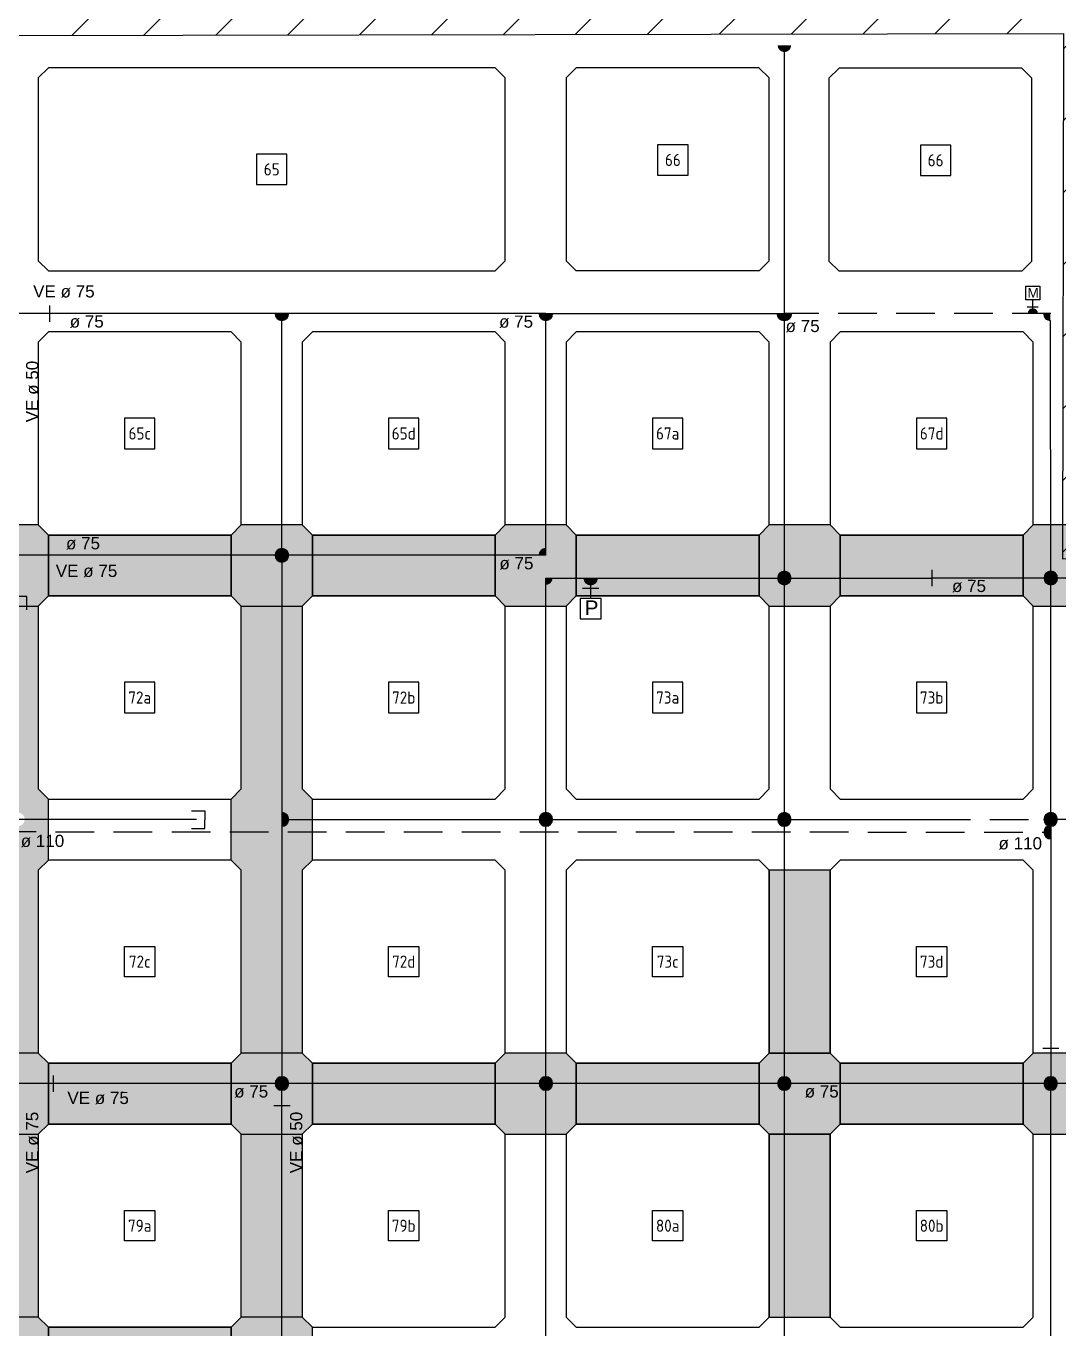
# Model space of a CAD drawing. Extents: x -48 to 13651, y -112 to 3468.
# Drawn here: x 12001 to 12509, y 1628 to 2270 of the extents above; entities that cross this region are included whole.
import ezdxf
from ezdxf.enums import TextEntityAlignment as Align

# ---------------------------------------------------------------- set-up
doc = ezdxf.new("R2010")
doc.units = 0
doc.header["$LTSCALE"] = 6
doc.header["$MEASUREMENT"] = 0
doc.linetypes.add('HIDDEN2', pattern=[4.762499999999999, 3.175, -1.5875])
for name, color, linetype in [('01', 1, 'CONTINUOUS'), ('02', 2, 'CONTINUOUS'), ('AMPLIACIONES', 2, 'CONTINUOUS'), ('Caño 110mm', 170, 'CONTINUOUS'), ('Caño 50mm', 1, 'CONTINUOUS'), ('Caño 75mm', 2, 'CONTINUOUS'), ('llaves', 3, 'CONTINUOUS'), ('MANZANAS', 7, 'CONTINUOUS'), ('NOMENCLATURA CAÑOS', 3, 'CONTINUOUS'), ('NUMERO-MANZANA', 4, 'CONTINUOUS'), ('Pavimento', 253, 'CONTINUOUS'), ('RED', 200, 'CONTINUOUS'), ('RED SEC', 150, 'CONTINUOUS'), ('sectores nuevos', 252, 'CONTINUOUS')]:
    doc.layers.add(name, color=color, linetype=linetype)
doc.styles.add('DATOS', font='arial.ttf')
doc.styles.add('GEOSLAB703LTBT', font='isocp.shx', dxfattribs={"width": 0.9, "height": 8})

# ---------------------------------------------------------------- blocks, each defined once
blk = doc.blocks.new('CUADRADO')
at = {"layer": 'NUMERO-MANZANA', "linetype": 'Continuous'}
blk.add_lwpolyline([(-7.5, -7.5), (7.5, -7.5), (7.5, 7.5), (-7.5, 7.5)], close=True, dxfattribs=at)

msp = doc.modelspace()

# ---------------------------------------------------------------- hatches: boundary and pattern name
at = {"layer": 'Pavimento'}
h = msp.add_hatch(color=256, dxfattribs=at)
h.paths.add_polyline_path([(13014.85469304406, 1989.145312384604), (13014.85469304406, 2019.145312384605), (13163.3565954288, 2019.145312384606), (13169.52382224808, 2024.007161986594), (13159.98700583711, 1984.283462782616), (13156.15423265639, 1989.145312384605)])
h.paths.add_polyline_path([(13014.85469304406, 1989.145312384604), (13010.77444979712, 1984.230635638856), (12980.26959034926, 1984.145312384607), (12974.33386578319, 1989.145312384607), (12974.33386578318, 2019.145312384607), (13014.85469304406, 2019.145312384605)])
h.paths.add_polyline_path([(12921.57460517156, 1989.145312384605), (12974.3338657837, 1989.145312384177), (12974.33386578318, 2019.145312384607), (12921.57460517156, 2019.145312384604)])
h.paths.add_polyline_path([(12921.57460517156, 1989.145312384609), (12916.57460517156, 1984.145312384609), (12886.57460517156, 1984.145312384608), (12881.57460517156, 1989.145312384607), (12881.57460517156, 2019.145312384607), (12921.57460517156, 2019.145312384609)])
h.paths.add_polyline_path([(12881.57460517156, 1989.145312384604), (12791.57460517155, 1989.145312384604), (12791.57460517155, 2019.145312384607), (12881.57460517156, 2019.145312384607)])
h.paths.add_polyline_path([(12791.57460517155, 1989.145312384603), (12791.57460517155, 2019.145312384603), (12786.57460517155, 2024.145312384603), (12756.57460517155, 2024.145312384603), (12751.57460517155, 2019.145312384602), (12751.57460517155, 1989.145312384603), (12756.57460517155, 1984.145312384603), (12786.57460517155, 1984.145312384603)])
h.paths.add_polyline_path([(12661.57460517155, 1989.145312384604), (12751.57460517155, 1989.145312384604), (12751.57460517155, 2019.145312384607), (12661.57460517155, 2019.145312384607)])
h.paths.add_polyline_path([(12621.57460517155, 1989.145312384609), (12626.57460517155, 1984.145312384609), (12656.57460517155, 1984.145312384608), (12661.57460517155, 1989.145312384607), (12661.57460517155, 2019.145312384607), (12621.57460517155, 2019.145312384609)])
h.paths.add_polyline_path([(12531.57460517155, 1989.145312384603), (12621.57460517156, 1989.145312384603), (12621.57460517156, 2019.145312384606), (12531.57460517155, 2019.145312384606)])
h.paths.add_polyline_path([(12531.57460517155, 1989.145312384603), (12531.57460517155, 2019.145312384604), (12526.57460517155, 2024.145312384604), (12496.57460517155, 2024.145312384604), (12491.57460517155, 2019.145312384603), (12491.57460517155, 1989.145312384604), (12496.57460517155, 1984.145312384604), (12526.57460517155, 1984.145312384603)])
h.paths.add_polyline_path([(12401.57460517155, 1989.145312384602), (12491.57460517156, 1989.145312384602), (12491.57460517156, 2019.145312384604), (12401.57460517155, 2019.145312384604)])
h.paths.add_polyline_path([(12401.57460517156, 1989.145312384603), (12401.57460517156, 2019.145312384603), (12396.57460517156, 2024.145312384603), (12366.57460517156, 2024.145312384603), (12361.57460517156, 2019.145312384602), (12361.57460517156, 1989.145312384603), (12366.57460517156, 1984.145312384603), (12396.57460517156, 1984.145312384603)])
h.paths.add_polyline_path([(12271.57460517155, 1989.145312384604), (12361.57460517156, 1989.145312384604), (12361.57460517156, 2019.145312384607), (12271.57460517155, 2019.145312384607)])
h.paths.add_polyline_path([(12271.57460517155, 1989.145312384603), (12271.57460517155, 2019.145312384604), (12266.57460517155, 2024.145312384604), (12236.57460517155, 2024.145312384604), (12231.57460517155, 2019.145312384603), (12231.57460517155, 1989.145312384604), (12236.57460517155, 1984.145312384604), (12266.57460517155, 1984.145312384603)])
h.paths.add_polyline_path([(12141.57460517155, 1989.145312384602), (12231.57460517156, 1989.145312384602), (12231.57460517156, 2019.145312384604), (12141.57460517155, 2019.145312384604)])
h.paths.add_polyline_path([(12141.57460517156, 1989.145312384603), (12141.57460517156, 2019.145312384603), (12136.57460517156, 2024.145312384603), (12106.57460517156, 2024.145312384603), (12101.57460517156, 2019.145312384602), (12101.57460517156, 1989.145312384603), (12106.57460517156, 1984.145312384603), (12136.57460517156, 1984.145312384603)])
h.paths.add_polyline_path([(12011.57460517155, 1989.145312384602), (12101.57460517155, 1989.145312384602), (12101.57460517155, 2019.145312384604), (12011.57460517155, 2019.145312384604)])
h.paths.add_polyline_path([(12011.57460517155, 1989.145312384603), (12011.57460517155, 2019.145312384603), (12006.57460517155, 2024.145312384603), (11976.57460517155, 2024.145312384603), (11971.57460517155, 2019.145312384602), (11971.57460517155, 1989.145312384603), (11976.57460517155, 1984.145312384603), (12006.57460517155, 1984.145312384603)])
h.paths.add_polyline_path([(11881.57460517155, 1989.145312384604), (11971.57460517155, 1989.145312384604), (11971.57460517155, 2019.145312384602), (11881.57460517155, 2019.145312384602)])
h.paths.add_polyline_path([(11743.78544494547, 1989.145312384604), (11751.06356665361, 2019.145312384604), (11756.35364307919, 2019.145312384604), (11762.53246841976, 2024.00436278735), (11793.4026976965, 2024.004362787351), (11797.22387235593, 2019.145312384604), (11843.57460517155, 2019.145312384604), (11846.57460517155, 2022.145312384604), (11846.57460517155, 2024.145312384604), (11876.57460517155, 2024.145312384604), (11881.57460517155, 2019.145312384604), (11881.57460517155, 1989.145312384604), (11876.57460517155, 1984.145312384605), (11846.57460517155, 1984.145312384605), (11841.57460517155, 1989.145312384605), (11789.94575064779, 1989.145312384606), (11783.76692530722, 1984.286261981858), (11752.89669603048, 1984.286261981858), (11749.07552137105, 1989.145312384604)])
h = msp.add_hatch(color=256, dxfattribs=at)
h.dxf.hatch_style = 2
h.paths.add_polyline_path([(12006.57460517155, 1854.145312384605), (12011.57460517155, 1859.145312384603), (12011.57460517155, 1879.145312384603), (11999.92600576802, 1879.145312384603, -0.4142135623729759), (11996.57460517156, 1875.793911788136), (11996.57460517155, 1764.145312384605), (12006.57460517155, 1764.145312384605)], flags=17)
h.paths.add_polyline_path([(11996.57460517156, 1882.496712981071, -0.4142135623729759), (11999.92600576802, 1879.145312384603), (12011.57460517155, 1879.145312384603), (12011.57460517155, 1889.145312384602), (12006.57460517155, 1894.145312384605), (12006.57460517155, 1984.145312384603), (11976.57460517155, 1984.145312384603), (11976.57460517156, 1894.145312384605), (11971.57460517155, 1889.145312384603), (11971.57460517155, 1873.128561079462), (11983.22320457509, 1873.128561079462, -0.4142135623731348), (11986.57460517156, 1876.47996167593, -1), (11986.57460517156, 1869.777160482995), (11986.57460517156, 1764.145312384605), (11996.57460517155, 1764.145312384605), (11996.57460517156, 1875.793911788136, -1)])
h.paths.add_polyline_path([(11986.57460517156, 1869.777160482995, -0.4142135623731348), (11983.22320457509, 1873.128561079462), (11971.57460517155, 1873.128561079462), (11971.57460517155, 1859.145312384602), (11976.57460517155, 1854.145312384605), (11976.57460517155, 1764.145312384605), (11986.57460517156, 1764.145312384605)], flags=17)
h = msp.add_hatch(color=256, dxfattribs=at)
h.dxf.hatch_style = 2
h.paths.add_polyline_path([(12106.57460517155, 1764.145312384605), (12126.57460517156, 1764.145312384605), (12126.57460517155, 1984.145312384603), (12106.57460517155, 1984.145312384603), (12106.57460517155, 1894.145312384604), (12101.57460517155, 1889.145312384604), (12101.57460517155, 1859.145312384604), (12106.57460517155, 1854.145312384604)])
h.paths.add_polyline_path([(12136.57460517155, 1854.145312384604), (12141.57460517155, 1859.145312384604), (12141.57460517155, 1879.146062367326), (12129.91950591359, 1879.145479625787, -0.413660264869775), (12126.57460517155, 1875.7939177662), (12126.57460517156, 1764.145312384605), (12136.57460517155, 1764.145312384605)])
h.paths.add_polyline_path([(12126.57460517155, 1882.496706353035, -0.4136309879766349), (12129.91950591359, 1879.145479625787), (12141.57460517155, 1879.146062367326), (12141.57460517155, 1889.145312384604), (12136.57460517155, 1894.145312384604), (12136.57460517155, 1984.145312384603), (12126.57460517155, 1984.145312384603)])
h = msp.add_hatch(color=256, dxfattribs=at)
h.dxf.hatch_style = 2
h.paths.add_polyline_path([(12366.57460517155, 1764.145312384605), (12396.57460517155, 1764.145312384605), (12396.57460517155, 1854.145312384604), (12366.57460517155, 1854.145312384604)])
h.paths.add_polyline_path([(12366.57460517155, 1634.145312384604), (12396.57460517155, 1634.145312384604), (12396.57460517155, 1724.145312384603), (12366.57460517155, 1724.145312384603)])
h = msp.add_hatch(color=256, dxfattribs=at)
h.paths.add_polyline_path([(13057.89802308355, 1759.145312384604), (13105.93611806797, 1759.145312384604), (13097.56652847628, 1724.283462782616), (13093.73375529556, 1729.145312384604), (13063.51237048, 1729.145312384604)])
h.paths.add_polyline_path([(13021.45743906961, 1764.059989130352), (13051.97826633048, 1764.059989130352), (13057.89802308355, 1759.145312384604), (13063.51237048, 1729.145312384604), (13059.43212723307, 1724.230635638856), (13028.91129997219, 1724.230635638856), (13022.99154321913, 1729.145312384604), (13017.37719582267, 1759.145312384604)])
h.paths.add_polyline_path([(12921.57460517156, 1729.145312384607), (13022.99154321913, 1729.145312384604), (13017.37719582267, 1759.145312384604), (12921.57460517156, 1759.145312384606)])
h.paths.add_polyline_path([(12921.57460517155, 1759.145312384611), (12916.57460517155, 1764.14531238461), (12886.57460517155, 1764.145312384606), (12881.57460517155, 1759.145312384605), (12881.57460517156, 1729.145312384605), (12921.57460517156, 1729.145312384611)])
h.paths.add_polyline_path([(12881.57460517156, 1729.145312384606), (12791.57460517155, 1729.145312384606), (12791.57460517155, 1759.145312384609), (12881.57460517156, 1759.145312384609)])
h.paths.add_polyline_path([(12791.57460517155, 1729.145312384605), (12791.57460517155, 1759.145312384605), (12786.57460517155, 1764.145312384605), (12756.57460517155, 1764.145312384605), (12751.57460517155, 1759.145312384604), (12751.57460517155, 1729.145312384605), (12756.57460517155, 1724.145312384605), (12786.57460517155, 1724.145312384605)])
h.paths.add_polyline_path([(12661.57460517155, 1729.145312384606), (12751.57460517155, 1729.145312384606), (12751.57460517155, 1759.145312384609), (12661.57460517155, 1759.145312384609)])
h.paths.add_polyline_path([(12621.57460517155, 1729.145312384611), (12626.57460517155, 1724.145312384611), (12656.57460517155, 1724.145312384609), (12661.57460517155, 1729.145312384609), (12661.57460517155, 1759.145312384609), (12621.57460517155, 1759.145312384611)])
h.paths.add_polyline_path([(12531.57460517155, 1729.145312384605), (12621.57460517156, 1729.145312384605), (12621.57460517156, 1759.145312384607), (12531.57460517155, 1759.145312384607)])
h.paths.add_polyline_path([(12531.57460517155, 1729.145312384605), (12531.57460517155, 1759.145312384606), (12526.57460517155, 1764.145312384606), (12496.57460517155, 1764.145312384606), (12491.57460517155, 1759.145312384605), (12491.57460517155, 1729.145312384606), (12496.57460517155, 1724.145312384606), (12526.57460517155, 1724.145312384605)])
h.paths.add_polyline_path([(12401.57460517155, 1729.145312384603), (12491.57460517156, 1729.145312384603), (12491.57460517156, 1759.145312384606), (12401.57460517155, 1759.145312384606)])
h.paths.add_polyline_path([(12401.57460517156, 1729.145312384605), (12401.57460517156, 1759.145312384605), (12396.57460517156, 1764.145312384605), (12366.57460517156, 1764.145312384605), (12361.57460517156, 1759.145312384604), (12361.57460517156, 1729.145312384605), (12366.57460517156, 1724.145312384605), (12396.57460517156, 1724.145312384605)])
h.paths.add_polyline_path([(12271.57460517155, 1729.145312384606), (12361.57460517156, 1729.145312384606), (12361.57460517156, 1759.145312384609), (12271.57460517155, 1759.145312384609)])
h.paths.add_polyline_path([(12271.57460517155, 1729.145312384605), (12271.57460517155, 1759.145312384606), (12266.57460517155, 1764.145312384606), (12236.57460517155, 1764.145312384606), (12231.57460517155, 1759.145312384605), (12231.57460517155, 1729.145312384606), (12236.57460517155, 1724.145312384606), (12266.57460517155, 1724.145312384605)])
h.paths.add_polyline_path([(12141.57460517155, 1729.145312384603), (12231.57460517156, 1729.145312384603), (12231.57460517156, 1759.145312384606), (12141.57460517155, 1759.145312384606)])
h.paths.add_polyline_path([(12141.57460517156, 1729.145312384605), (12141.57460517156, 1759.145312384605), (12136.57460517156, 1764.145312384605), (12106.57460517156, 1764.145312384605), (12101.57460517156, 1759.145312384604), (12101.57460517156, 1729.145312384605), (12106.57460517156, 1724.145312384605), (12136.57460517156, 1724.145312384605)])
h.paths.add_polyline_path([(12011.57460517155, 1729.145312384603), (12101.57460517155, 1729.145312384603), (12101.57460517155, 1759.145312384606), (12011.57460517155, 1759.145312384606)])
h.paths.add_polyline_path([(12011.57460517155, 1729.145312384605), (12011.57460517155, 1759.145312384605), (12006.57460517155, 1764.145312384605), (11976.57460517155, 1764.145312384605), (11971.57460517155, 1759.145312384604), (11971.57460517155, 1729.145312384605), (11976.57460517155, 1724.145312384605), (12006.57460517155, 1724.145312384605)])
h.paths.add_polyline_path([(11881.57460517155, 1729.145312384606), (11971.57460517155, 1729.145312384606), (11971.57460517155, 1759.145312384604), (11881.57460517155, 1759.145312384604)])
h.paths.add_polyline_path([(11881.57460517156, 1729.145312384604), (11881.57460517156, 1759.145312384604), (11876.57460517156, 1764.145312384604), (11846.57460517156, 1764.145312384604), (11841.57460517156, 1759.145312384604), (11841.57460517156, 1729.145312384604), (11846.57460517156, 1724.145312384604), (11876.57460517156, 1724.145312384604)])
h = msp.add_hatch(color=256, dxfattribs=at)
h.dxf.hatch_style = 2
h.paths.add_polyline_path([(11996.57460517155, 1724.145312384605), (11976.57460517155, 1724.145312384605), (11976.57460517155, 1634.145312384607), (11996.57460517155, 1634.145312384607)])
h.paths.add_polyline_path([(12006.57460517155, 1724.145312384605), (11996.57460517156, 1724.145312384605), (11996.57460517155, 1634.145312384606), (12006.57460517155, 1634.145312384607)])
h = msp.add_hatch(color=256, dxfattribs=at)
h.dxf.hatch_style = 2
h.paths.add_polyline_path([(12126.57460517156, 1724.145312384605), (12106.57460517155, 1724.145312384605), (12106.57460517155, 1634.145312384607), (12126.57460517155, 1634.145312384607)])
h.paths.add_polyline_path([(12126.57460517156, 1634.145312384607), (12136.57460517155, 1634.145312384607), (12136.57460517155, 1724.145312384605), (12126.57460517155, 1724.145312384605)])
h = msp.add_hatch(color=256, dxfattribs=at)
h.paths.add_polyline_path([(11751.57460517156, 1599.145312384604), (11841.57460517156, 1599.145312384604), (11841.57460517156, 1629.145312384604), (11751.57460517156, 1629.145312384604)])
h.paths.add_polyline_path([(11881.57460517156, 1599.145312384606), (11881.57460517156, 1629.145312384606), (11876.57460517156, 1634.145312384606), (11846.57460517156, 1634.145312384606), (11841.57460517156, 1629.145312384605), (11841.57460517156, 1599.145312384606), (11846.57460517156, 1594.145312384606), (11876.57460517156, 1594.145312384606)])
h.paths.add_polyline_path([(11881.57460517156, 1599.145312384608), (11971.57460517156, 1599.145312384608), (11971.57460517156, 1629.145312384606), (11881.57460517156, 1629.145312384606)])
h.paths.add_polyline_path([(12011.57460517156, 1599.145312384606), (12011.57460517156, 1629.145312384607), (12006.57460517156, 1634.145312384607), (11976.57460517156, 1634.145312384607), (11971.57460517156, 1629.145312384606), (11971.57460517156, 1599.145312384607), (11976.57460517156, 1594.145312384607), (12006.57460517156, 1594.145312384606)])
h.paths.add_polyline_path([(12011.57460517155, 1599.145312384605), (12101.57460517156, 1599.145312384605), (12101.57460517156, 1629.145312384608), (12011.57460517155, 1629.145312384608)])
h.paths.add_polyline_path([(12141.57460517156, 1599.145312384606), (12141.57460517156, 1629.145312384607), (12136.57460517156, 1634.145312384607), (12106.57460517156, 1634.145312384607), (12101.57460517156, 1629.145312384606), (12101.57460517156, 1599.145312384607), (12106.57460517156, 1594.145312384607), (12136.57460517156, 1594.145312384606)])
at = {"layer": 'RED SEC'}
h = msp.add_hatch(color=256, dxfattribs=at)
edge = h.paths.add_edge_path()
edge.add_line((12374.05961559692, 2260.219055213632), (12370.70821500045, 2260.219055213632))
edge.add_arc((12374.05961559692, 2260.219055213632), 3.351400596468011, 180.0000000000544, 270)
edge.add_line((12374.05961559691, 2256.867654617164), (12374.05961559692, 2260.219055213632))
h = msp.add_hatch(color=256, dxfattribs=at)
edge = h.paths.add_edge_path()
edge.add_line((12374.04934657261, 2260.219055213632), (12377.40074716907, 2260.219055213632))
edge.add_arc((12374.04934657261, 2260.219055213632), 3.351400596468011, 270, 359.9999999999456, ccw=False)
edge.add_line((12374.04934657261, 2256.867654617164), (12374.04934657261, 2260.219055213632))
h = msp.add_hatch(color=256, dxfattribs=at)
edge = h.paths.add_edge_path()
edge.add_line((12494.10815336383, 2128.140946740026), (12498.63254416906, 2128.140946740026))
edge.add_arc((12496.37034876645, 2128.140946740026), 2.262195402615907, 360, 540)
h = msp.add_hatch(color=256, dxfattribs=at)
edge = h.paths.add_edge_path()
edge.add_line((12123.22320457508, 2128.14094674003), (12129.92600576802, 2128.140946740023))
edge.add_arc((12126.57460517155, 2128.140946740026), 3.351400596468011, 179.9999999999378, 359.9999999999378, ccw=False)
h = msp.add_hatch(color=256, dxfattribs=at)
edge = h.paths.add_edge_path()
edge.add_line((12253.22320457509, 2128.087040730292), (12259.92600576802, 2128.087040730285))
edge.add_arc((12256.57460517155, 2128.087040730288), 3.351400596468011, 179.9999999999378, 359.9999999999378, ccw=False)
h = msp.add_hatch(color=256, dxfattribs=at)
edge = h.paths.add_edge_path()
edge.add_line((12373.80778210999, 2128.140946740026), (12370.45638151352, 2128.140946740026))
edge.add_arc((12373.80778210999, 2128.140946740025), 3.351400596468011, 180.0000000000544, 270)
edge.add_line((12373.80778210998, 2124.789546143557), (12373.80778210999, 2128.140946740026))
h = msp.add_hatch(color=256, dxfattribs=at)
edge = h.paths.add_edge_path()
edge.add_line((12374.23820086468, 2128.140946740026), (12377.58960146115, 2128.140946740026))
edge.add_arc((12374.23820086468, 2128.140946740025), 3.351400596468011, 270, 359.9999999999456, ccw=False)
edge.add_line((12374.23820086468, 2124.789546143557), (12374.23820086468, 2128.140946740026))
h = msp.add_hatch(color=256, dxfattribs=at)
edge = h.paths.add_edge_path()
edge.add_line((12505.0331056393, 2128.140946740025), (12501.68170504283, 2128.140946740025))
edge.add_arc((12505.0331056393, 2128.140946740025), 3.351400596468011, 180.0000000000544, 270)
edge.add_line((12505.0331056393, 2124.789546143557), (12505.0331056393, 2128.140946740025))
h = msp.add_hatch(color=256, dxfattribs=at)
edge = h.paths.add_edge_path()
edge.add_line((12126.57460517156, 2012.496712981071), (12126.57460517155, 2005.793911788135))
edge.add_arc((12126.57460517156, 2009.145312384603), 3.351400596468011, 89.99999999993781, 269.9999999999378, ccw=False)
h = msp.add_hatch(color=256, dxfattribs=at)
edge = h.paths.add_edge_path()
edge.add_line((12126.57460517155, 2012.496712981071), (12126.57460517156, 2005.793911788135))
edge.add_arc((12126.57460517156, 2009.145312384603), 3.351400596468011, 270.0000000000622, 450.0000000000622)
h = msp.add_hatch(color=256, dxfattribs=at)
edge = h.paths.add_edge_path()
edge.add_line((12253.22320457509, 2009.145312384602), (12256.57460517155, 2009.145312384602))
edge.add_line((12256.57460517155, 2009.145312384602), (12256.57460517156, 2012.49671298107))
edge.add_arc((12256.57460517155, 2009.145312384602), 3.351400596468011, 90, 180.0000000000583)
h = msp.add_hatch(color=256, dxfattribs=at)
edge = h.paths.add_edge_path()
edge.add_line((12374.02299148734, 2001.323422739246), (12374.02299148733, 1994.62062154631))
edge.add_arc((12374.02299148733, 1997.972022142778), 3.351400596468011, 89.99999999993781, 269.9999999999378, ccw=False)
h = msp.add_hatch(color=256, dxfattribs=at)
edge = h.paths.add_edge_path()
edge.add_line((12374.02299148733, 2001.323422739246), (12374.02299148734, 1994.62062154631))
edge.add_arc((12374.02299148733, 1997.972022142778), 3.351400596468011, 270.0000000000622, 450.0000000000622)
h = msp.add_hatch(color=256, dxfattribs=at)
edge = h.paths.add_edge_path()
edge.add_line((12501.89691442018, 1997.972022142776), (12508.59971561312, 1997.972022142783))
edge.add_arc((12505.24831501665, 1997.97202214278), 3.351400596468011, 6.218620513197468e-11, 180.0000000000622)
h = msp.add_hatch(color=256, dxfattribs=at)
edge = h.paths.add_edge_path()
edge.add_line((12259.92600576802, 1997.972022142779), (12256.57460517155, 1997.972022142779))
edge.add_line((12256.57460517155, 1997.972022142779), (12256.57460517156, 1994.620621546311))
edge.add_arc((12256.57460517155, 1997.972022142779), 3.351400596468011, 270, 359.9999999999339)
h = msp.add_hatch(color=256, dxfattribs=at)
edge = h.paths.add_edge_path()
edge.add_line((12275.28657960095, 1997.972022142779), (12281.98938079388, 1997.972022142779))
edge.add_arc((12278.63798019742, 1997.972022142779), 3.351400596468011, -180, 0, ccw=False)
h = msp.add_hatch(color=256, dxfattribs=at)
edge = h.paths.add_edge_path()
edge.add_line((12501.89691442018, 1997.972022142783), (12508.59971561312, 1997.972022142776))
edge.add_arc((12505.24831501665, 1997.97202214278), 3.351400596468011, 179.9999999999378, 359.9999999999378, ccw=False)
h = msp.add_hatch(color=256, dxfattribs=at)
edge = h.paths.add_edge_path()
edge.add_line((12126.56810532131, 1882.496712656086), (12126.56810532131, 1875.79391146315))
edge.add_arc((12126.56810532131, 1879.145312059618), 3.351400596468011, 270.0000000000622, 450.0000000000622)
h = msp.add_hatch(color=256, dxfattribs=at)
edge = h.paths.add_edge_path()
edge.add_line((12256.56810532131, 1882.496712656085), (12256.5681053213, 1875.793911463149))
edge.add_arc((12256.56810532131, 1879.145312059617), 3.351400596468011, 89.99999999993781, 269.9999999999378, ccw=False)
h = msp.add_hatch(color=256, dxfattribs=at)
edge = h.paths.add_edge_path()
edge.add_line((12256.5681053213, 1882.496712656085), (12256.56810532131, 1875.793911463149))
edge.add_arc((12256.56810532131, 1879.145312059617), 3.351400596468011, 270.0000000000622, 450.0000000000622)
h = msp.add_hatch(color=256, dxfattribs=at)
edge = h.paths.add_edge_path()
edge.add_line((12374.01649163709, 1882.496712656085), (12374.01649163708, 1875.793911463149))
edge.add_arc((12374.01649163709, 1879.145312059617), 3.351400596468011, 89.99999999993781, 269.9999999999378, ccw=False)
h = msp.add_hatch(color=256, dxfattribs=at)
edge = h.paths.add_edge_path()
edge.add_line((12374.01649163708, 1882.496712656085), (12374.01649163709, 1875.793911463149))
edge.add_arc((12374.01649163709, 1879.145312059617), 3.351400596468011, 270.0000000000622, 450.0000000000622)
h = msp.add_hatch(color=256, dxfattribs=at)
edge = h.paths.add_edge_path()
edge.add_line((12505.18790915668, 1882.496712656087), (12505.18790915667, 1875.793911463151))
edge.add_arc((12505.18790915667, 1879.145312059619), 3.351400596468011, 89.99999999993781, 269.9999999999378, ccw=False)
h = msp.add_hatch(color=256, dxfattribs=at)
edge = h.paths.add_edge_path()
edge.add_line((12505.18790915667, 1882.496712656087), (12505.18790915668, 1875.793911463151))
edge.add_arc((12505.18790915667, 1879.145312059619), 3.351400596468011, 270.0000000000622, 450.0000000000622)
h = msp.add_hatch(color=256, dxfattribs=at)
edge = h.paths.add_edge_path()
edge.add_line((12505.18532506887, 1876.264913718113), (12505.18532506886, 1869.562112525177))
edge.add_arc((12505.18532506887, 1872.913513121645), 3.351400596468011, 89.99999999993781, 269.9999999999378, ccw=False)
h = msp.add_hatch(color=256, dxfattribs=at)
edge = h.paths.add_edge_path()
edge.add_line((12126.57460517156, 1752.496712981072), (12126.57460517155, 1745.793911788136))
edge.add_arc((12126.57460517156, 1749.145312384604), 3.351400596468011, 89.99999999993781, 269.9999999999378, ccw=False)
h = msp.add_hatch(color=256, dxfattribs=at)
edge = h.paths.add_edge_path()
edge.add_line((12126.57460517155, 1752.496712981072), (12126.57460517156, 1745.793911788136))
edge.add_arc((12126.57460517156, 1749.145312384604), 3.351400596468011, 270.0000000000622, 450.0000000000622)
h = msp.add_hatch(color=256, dxfattribs=at)
edge = h.paths.add_edge_path()
edge.add_line((12256.57460517156, 1752.496712981071), (12256.57460517155, 1745.793911788135))
edge.add_arc((12256.57460517155, 1749.145312384603), 3.351400596468011, 89.99999999993781, 269.9999999999378, ccw=False)
h = msp.add_hatch(color=256, dxfattribs=at)
edge = h.paths.add_edge_path()
edge.add_line((12256.57460517155, 1752.496712981071), (12256.57460517156, 1745.793911788135))
edge.add_arc((12256.57460517155, 1749.145312384603), 3.351400596468011, 270.0000000000622, 450.0000000000622)
h = msp.add_hatch(color=256, dxfattribs=at)
edge = h.paths.add_edge_path()
edge.add_line((12374.02299148734, 1752.49671298107), (12374.02299148733, 1745.793911788134))
edge.add_arc((12374.02299148733, 1749.145312384602), 3.351400596468011, 89.99999999993781, 269.9999999999378, ccw=False)
h = msp.add_hatch(color=256, dxfattribs=at)
edge = h.paths.add_edge_path()
edge.add_line((12374.02299148733, 1752.49671298107), (12374.02299148734, 1745.793911788134))
edge.add_arc((12374.02299148733, 1749.145312384602), 3.351400596468011, 270.0000000000622, 450.0000000000622)
h = msp.add_hatch(color=256, dxfattribs=at)
edge = h.paths.add_edge_path()
edge.add_line((12505.19440900692, 1752.496712981073), (12505.19440900691, 1745.793911788137))
edge.add_arc((12505.19440900692, 1749.145312384605), 3.351400596468011, 89.99999999993781, 269.9999999999378, ccw=False)
h = msp.add_hatch(color=256, dxfattribs=at)
edge = h.paths.add_edge_path()
edge.add_line((12505.19440900691, 1752.496712981073), (12505.19440900692, 1745.793911788137))
edge.add_arc((12505.19440900692, 1749.145312384605), 3.351400596468011, 270.0000000000622, 450.0000000000622)
at = {"layer": 'sectores nuevos'}
h = msp.add_hatch(dxfattribs=at)
h.set_pattern_fill('ANSI31', color=256, scale=200, style=0)
h.set_pattern_definition([(45, (0, 0), (-17.67766952966369, 17.67766952966369), [])])
h.paths.add_polyline_path([(12006.31392894868, 3044.145312384605), (11817.43104175624, 2264.692622837283), (12511.48115196223, 2265.963661542435), (12511.02089188765, 2007.346215445614), (12982.31556488424, 2009.035426425118), (12786.20035308765, 3043.422650525477)])

# ---------------------------------------------------------------- linework, layer by layer
at = {"layer": '01'}
msp.add_lwpolyline([(12278.63798019742, 1997.972022142779), (12278.63798019742, 1987.951094963467)], dxfattribs=at)
msp.add_lwpolyline([(12273.52971415849, 1977.915054717835), (12283.74624623634, 1977.915054717835), (12283.74624623634, 1987.951094963467), (12273.52971415849, 1987.951094963467)], close=True, dxfattribs=at)
at = {"layer": 'AMPLIACIONES'}
msp.add_line((12505.0331056393, 2124.789546143557), (12505.0331056393, 2124.789546143557), dxfattribs=at)
at = {"layer": 'Caño 110mm', "linetype": 'HIDDEN2'}
msp.add_line((11986.57460517156, 1873.128561079462), (12505.24573091833, 1872.913488073659), dxfattribs=at)
at = {"layer": 'Caño 50mm'}
for p, q in [((12374.02299148733, 1489.145312384603), (12374.02299148733, 2260.192687572335)), ((12126.57460517155, 2009.145312384602), (12126.57460517155, 2128.140946740026)), ((12256.57460517155, 2128.140946740026), (12374.02299148733, 2128.140946740026)), ((12256.57460517155, 1489.145312384604), (12256.57460517155, 1997.972022142779)), ((12256.57460517155, 1997.972022142779), (12446.57460517156, 1997.97202214278)), ((12505.24831501665, 1879.145312384604), (12505.24831501665, 1997.972022142781)), ((12126.57460517155, 1879.145312384603), (12450.61762863604, 1879.161514162536)), ((12084.56056696971, 1879.145312384603), (11996.57460517155, 1879.145312384603)), ((12126.57460517155, 1489.145312384604), (12126.57460517156, 1749.145312384604))]:
    msp.add_line(p, q, dxfattribs=at)
at = {"layer": 'Caño 50mm', "linetype": 'HIDDEN2'}
msp.add_line((12446.57460517155, 1879.162713725711), (12505.30872086612, 1879.145287341003), dxfattribs=at)
at = {"layer": 'Caño 75mm'}
for p, q in [((12256.57460517155, 2128.140946740026), (11996.57460517156, 2128.140946740026)), ((12256.57460517155, 2009.145312384602), (12256.57460517155, 2128.140946740026)), ((12505.24831501665, 1997.972022142781), (12505.0331056393, 2124.789546143557)), ((12256.57460517155, 2009.145312384602), (11996.57460517155, 2009.145312384603)), ((12126.57460517155, 2009.145312384602), (12126.57460517156, 1749.145312384604)), ((12906.35939579421, 1997.972022142779), (12446.57460517156, 1997.97202214278)), ((12505.24831501665, 1879.145312384603), (12505.08659698744, 1489.145312384604)), ((13007.97235351437, 1879.145312384603), (12505.24831501665, 1879.145312384603)), ((13032.30119223234, 1749.145312384604), (11606.57460517155, 1749.145312384604))]:
    msp.add_line(p, q, dxfattribs=at)
at = {"layer": 'Caño 75mm', "linetype": 'HIDDEN2'}
msp.add_line((12505.24831501665, 2128.140946740026), (12374.02299148733, 2128.140946740026), dxfattribs=at)
at = {"layer": 'llaves'}
for points in [[(12000.94897479435, 1982.368193726825), (12000.94897479435, 1988.921910958443), (11996.57460517156, 1988.921910958443)], [(12082.01868777808, 1883.345436223542), (12088.5724050097, 1883.345436223542), (12088.5724050097, 1878.971066600752)], [(12082.01868777808, 1874.596696977958), (12088.5724050097, 1874.596696977958), (12088.5724050097, 1878.971066600752)]]:
    msp.add_lwpolyline(points, dxfattribs=at)
at = {"layer": 'MANZANAS'}
for p, q in [((12006.57460517155, 2244.145312384604), (12011.57460517155, 2249.145312384604)), ((12231.57460517155, 2249.145312384604), (12011.57460517155, 2249.145312384604)), ((12231.57460517155, 2249.145312384604), (12236.57460517155, 2244.145312384604)), ((12266.57460517155, 2244.145312384604), (12271.57460517155, 2249.145312384604)), ((12361.57460561224, 2249.145315643541), (12271.57460561224, 2249.145315643541)), ((12366.53801017991, 2244.145295746111), (12361.53801017991, 2249.145295746111)), ((12395.96800911757, 2243.978915293148), (12400.96800911757, 2248.978915293148)), ((12490.96800955825, 2248.978918552085), (12400.96800955825, 2248.978918552085)), ((12495.93141412593, 2243.978898654655), (12490.93141412593, 2248.978898654655)), ((12006.57460517155, 2244.145312384604), (12006.57460517155, 2154.145312384605)), ((12236.57460517155, 2154.145312384604), (12236.57460517155, 2244.145312384604)), ((12266.57460517155, 2244.145312384604), (12266.57460517155, 2154.145312384604)), ((12366.57459686982, 2154.145300623483), (12366.57459686982, 2244.145300623483)), ((12395.96800911757, 2243.978915293148), (12395.96800911757, 2153.978915293148)), ((12495.96800081583, 2153.978903532027), (12495.96800081583, 2243.978903532027)), ((12006.57460517155, 2154.145312384605), (12011.57460517155, 2149.145312384605)), ((12011.57460517155, 2149.145312384605), (12231.57460517155, 2149.145312384604)), ((12231.57460517155, 2149.145312384604), (12236.57460517155, 2154.145312384604)), ((12266.57460517155, 2154.145312384604), (12271.57460517155, 2149.145312384604)), ((12361.5746053919, 2149.145309007387), (12271.5746053919, 2149.145309007387)), ((12361.57459686982, 2149.145303003227), (12366.57459686982, 2154.145303003227)), ((12395.96800911757, 2153.978915293148), (12400.96800911757, 2148.978915293148)), ((12490.96800933791, 2148.978911915931), (12400.96800933791, 2148.978911915931)), ((12490.96800081583, 2148.978905911771), (12495.96800081583, 2153.978905911771)), ((12011.57460517155, 2119.145312384604), (12006.57460517155, 2114.145312384604)), ((12101.57460517155, 2119.145312384604), (12011.57460517155, 2119.145312384604)), ((12106.57460517155, 2114.145312384604), (12101.57460517155, 2119.145312384604)), ((12141.57460517155, 2119.145312384604), (12136.57460517155, 2114.145312384604)), ((12231.57460517155, 2119.145312384604), (12141.57460517155, 2119.145312384604)), ((12236.57460517155, 2114.145312384604), (12231.57460517155, 2119.145312384604)), ((12271.57460517155, 2119.145312384604), (12266.57460517155, 2114.145312384604)), ((12361.57460517155, 2119.145312384604), (12271.57460517155, 2119.145312384604)), ((12366.57460517155, 2114.145312384604), (12361.57460517155, 2119.145312384604)), ((12401.57460517155, 2119.145312384604), (12396.57460517155, 2114.145312384604)), ((12491.57460517155, 2119.145312384604), (12401.57460517155, 2119.145312384604)), ((12496.57460517155, 2114.145312384604), (12491.57460517155, 2119.145312384604)), ((12006.57460517155, 2114.145312384604), (12006.57460517155, 2024.145312384604)), ((12106.57460517155, 2024.145312384604), (12106.57460517155, 2114.145312384604)), ((12136.57460517155, 2114.145312384604), (12136.57460517155, 2024.145312384604)), ((12236.57460517155, 2024.145312384604), (12236.57460517155, 2114.145312384604)), ((12266.57460517155, 2114.145312384604), (12266.57460517155, 2024.145312384604)), ((12366.57460517155, 2024.145312384604), (12366.57460517155, 2114.145312384604)), ((12396.57460517155, 2114.145312384602), (12396.57460517155, 2024.145312384604)), ((12496.57460517155, 2024.145312384604), (12496.57460517155, 2114.145312384604)), ((12011.57460517155, 2019.145312384604), (12006.57460517155, 2024.145312384604)), ((12106.57460517155, 2024.145312384604), (12101.57460517155, 2019.145312384604)), ((12141.57460517155, 2019.145312384604), (12136.57460517155, 2024.145312384604)), ((12231.57460517155, 2019.145312384604), (12236.57460517155, 2024.145312384604)), ((12266.57460517155, 2024.145312384604), (12271.57460517155, 2019.145312384604)), ((12366.57460517155, 2024.145312384604), (12361.57460517155, 2019.145312384604)), ((12401.57460517155, 2019.145312384604), (12396.57460517155, 2024.145312384604)), ((12011.57460517155, 2019.145312384604), (12101.57460517155, 2019.145312384604)), ((12141.57460517155, 2019.145312384604), (12231.57460517155, 2019.145312384604)), ((12271.57460517155, 2019.145312384604), (12361.57460517155, 2019.145312384604)), ((12401.57460517155, 2019.145312384604), (12491.57460517156, 2019.145312384604)), ((12006.57460517155, 1984.145312384604), (12011.57460517155, 1989.145312384604)), ((12101.57460517155, 1989.145312384604), (12011.57460517155, 1989.145312384604)), ((12101.57460517155, 1989.145312384604), (12106.57460517155, 1984.145312384604)), ((12141.57460517155, 1989.145312384604), (12136.57460517155, 1984.145312384604)), ((12231.57460517155, 1989.145312384604), (12141.57460517155, 1989.145312384604)), ((12236.57460517155, 1984.145312384604), (12231.57460517155, 1989.145312384604)), ((12271.57460517155, 1989.145312384604), (12266.57460517155, 1984.145312384604)), ((12361.57460517155, 1989.145312384604), (12271.57460517155, 1989.145312384604)), ((12361.57460517155, 1989.145312384604), (12366.57460517155, 1984.145312384604)), ((12401.57460517155, 1989.145312384604), (12396.57460517155, 1984.145312384604)), ((12491.57460517155, 1989.145312384604), (12401.57460517155, 1989.145312384604)), ((12491.57460517155, 1989.145312384604), (12496.57460517155, 1984.145312384604)), ((12006.57460517155, 1984.145312384604), (12006.57460517155, 1894.145312384604)), ((12106.57460517155, 1894.145312384604), (12106.57460517155, 1984.145312384604)), ((12136.57460517155, 1984.145312384604), (12136.57460517155, 1894.145312384604)), ((12236.57460517155, 1894.145312384605), (12236.57460517155, 1984.145312384604)), ((12266.57460517155, 1984.145312384604), (12266.57460517155, 1894.145312384604)), ((12366.57460517155, 1894.145312384604), (12366.57460517155, 1984.145312384604)), ((12396.57460517155, 1984.145312384604), (12396.57460517155, 1894.145312384604)), ((12496.57460517155, 1894.145312384604), (12496.57460517155, 1984.145312384604)), ((12011.57460517155, 1889.145312384604), (12006.57460517155, 1894.145312384604)), ((12101.57460517155, 1889.145312384604), (12106.57460517155, 1894.145312384604)), ((12136.57460517155, 1894.145312384604), (12141.57460517155, 1889.145312384604)), ((12231.57460517155, 1889.145312384605), (12236.57460517155, 1894.145312384605)), ((12266.57460517155, 1894.145312384604), (12271.57460517155, 1889.145312384604)), ((12361.57460517155, 1889.145312384604), (12366.57460517155, 1894.145312384604)), ((12396.57460517155, 1894.145312384604), (12401.57460517155, 1889.145312384604)), ((12496.57460517155, 1894.145312384604), (12491.57460517155, 1889.145312384604)), ((12011.57460517155, 1889.145312384604), (12101.57460517155, 1889.145312384604)), ((12141.57460517155, 1889.145312384604), (12231.57460517155, 1889.145312384605)), ((12271.57460517155, 1889.145312384604), (12361.57460517155, 1889.145312384604)), ((12401.57460517155, 1889.145312384604), (12491.57460517155, 1889.145312384604)), ((12006.57460517155, 1854.145312384604), (12011.57460517155, 1859.145312384604)), ((12006.57460517155, 1854.145312384604), (12006.57460517155, 1764.145312384604)), ((12101.57460517155, 1859.145312384604), (12011.57460517155, 1859.145312384604)), ((12106.57460517155, 1854.145312384604), (12101.57460517155, 1859.145312384604)), ((12106.57460517155, 1764.145312384604), (12106.57460517155, 1854.145312384604)), ((12141.57460517155, 1859.145312384604), (12136.57460517155, 1854.145312384604)), ((12136.57460517155, 1854.145312384604), (12136.57460517155, 1764.145312384604)), ((12231.57460517155, 1859.145312384604), (12141.57460517155, 1859.145312384604)), ((12236.57460517155, 1854.145312384604), (12231.57460517155, 1859.145312384604)), ((12236.57460517155, 1764.145312384604), (12236.57460517155, 1854.145312384604)), ((12271.57460517155, 1859.145312384604), (12266.57460517155, 1854.145312384604)), ((12266.57460517155, 1854.145312384604), (12266.57460517155, 1764.145312384604)), ((12361.57460517155, 1859.145312384604), (12271.57460517155, 1859.145312384604)), ((12366.57460517155, 1854.145312384604), (12361.57460517155, 1859.145312384604)), ((12366.57460517155, 1764.145312384604), (12366.57460517155, 1854.145312384604)), ((12396.57460517155, 1854.145312384604), (12401.57460517155, 1859.145312384604)), ((12396.57460517155, 1854.145312384604), (12396.57460517155, 1764.145312384604)), ((12491.57460517155, 1859.145312384604), (12401.57460517155, 1859.145312384604)), ((12491.57460517155, 1859.145312384604), (12496.57460517155, 1854.145312384604)), ((12496.57460517155, 1764.145312384604), (12496.57460517155, 1854.145312384604)), ((12006.57460517155, 1764.145312384604), (12011.57460517155, 1759.145312384604)), ((12101.57460517155, 1759.145312384604), (12106.57460517155, 1764.145312384604)), ((12136.57460517155, 1764.145312384604), (12141.57460517155, 1759.145312384604)), ((12231.57460517155, 1759.145312384604), (12236.57460517155, 1764.145312384604)), ((12266.57460517155, 1764.145312384604), (12271.57460517155, 1759.145312384604)), ((12361.57460517155, 1759.145312384604), (12366.57460517155, 1764.145312384604)), ((12396.57460517155, 1764.145312384604), (12401.57460517155, 1759.145312384604)), ((12496.57460517155, 1764.145312384604), (12491.57460517155, 1759.145312384604)), ((12011.57460517155, 1759.145312384604), (12101.57460517155, 1759.145312384604)), ((12141.57460517155, 1759.145312384604), (12231.57460517155, 1759.145312384604)), ((12271.57460517155, 1759.145312384604), (12361.57460517155, 1759.145312384604)), ((12401.57460517155, 1759.145312384604), (12491.57460517155, 1759.145312384604)), ((12011.57460517155, 1729.145312384604), (12006.57460517155, 1724.145312384604)), ((12101.57460517155, 1729.145312384604), (12011.57460517155, 1729.145312384604)), ((12106.57460517155, 1724.145312384604), (12101.57460517155, 1729.145312384604)), ((12141.57460517155, 1729.145312384604), (12136.57460517155, 1724.145312384604)), ((12231.57460517155, 1729.145312384604), (12141.57460517155, 1729.145312384604)), ((12236.57460517155, 1724.145312384604), (12231.57460517155, 1729.145312384604)), ((12271.57460517155, 1729.145312384604), (12266.57460517155, 1724.145312384604)), ((12361.57460517155, 1729.145312384604), (12271.57460517155, 1729.145312384604)), ((12366.57460517155, 1724.145312384604), (12361.57460517155, 1729.145312384604)), ((12401.57460517155, 1729.145312384604), (12396.57460517155, 1724.145312384604)), ((12491.57460517155, 1729.145312384604), (12401.57460517155, 1729.145312384604)), ((12491.57460517155, 1729.145312384604), (12496.57460517155, 1724.145312384604)), ((12006.57460517155, 1724.145312384604), (12006.57460517155, 1634.145312384604)), ((12106.57460517155, 1634.145312384604), (12106.57460517155, 1724.145312384604)), ((12136.57460517155, 1724.145312384604), (12136.57460517155, 1634.145312384604)), ((12236.57460517155, 1634.145312384604), (12236.57460517155, 1724.145312384604)), ((12266.57460517155, 1724.145312384604), (12266.57460517155, 1634.145312384604)), ((12366.57460517155, 1634.145312384604), (12366.57460517155, 1724.145312384604)), ((12396.57460517155, 1724.145312384604), (12396.57460517155, 1634.145312384604)), ((12496.57460517155, 1634.145312384604), (12496.57460517155, 1724.145312384604)), ((12011.57460517155, 1629.145312384604), (12006.57460517155, 1634.145312384604)), ((12011.57460517155, 1629.145312384604), (12101.57460517155, 1629.145312384604)), ((12101.57460517155, 1629.145312384604), (12106.57460517155, 1634.145312384604)), ((12136.57460517155, 1634.145312384604), (12141.57460517155, 1629.145312384604)), ((12141.57460517155, 1629.145312384604), (12231.57460517155, 1629.145312384604)), ((12231.57460517155, 1629.145312384604), (12236.57460517155, 1634.145312384604)), ((12266.57460517155, 1634.145312384604), (12271.57460517155, 1629.145312384604)), ((12271.57460517155, 1629.145312384604), (12361.57460517155, 1629.145312384604)), ((12361.57460517155, 1629.145312384604), (12366.57460517155, 1634.145312384604)), ((12401.57460517155, 1629.145312384604), (12396.57460517155, 1634.145312384604)), ((12401.57460517155, 1629.145312384604), (12491.57460517155, 1629.145312384604)), ((12491.57460517155, 1629.145312384604), (12496.57460517155, 1634.145312384604))]:
    msp.add_line(p, q, dxfattribs=at)
at = {"layer": 'NOMENCLATURA CAÑOS'}
for points in [[(12012.08463771446, 2132.149317611751), (12012.08463771446, 2124.132575868302)], [(12011.57460517155, 2013.153683256327), (12011.57460517155, 2005.136941512878)], [(12446.57460517156, 2001.980393014505), (12446.57460517156, 1993.963651271055)], [(12274.62960932569, 1992.961558553124), (12282.64635106914, 1992.961558553124)], [(12501.23994414493, 1766.498399946255), (12509.25668588838, 1766.498399946255)], [(12013.92769273321, 1753.099777246593), (12013.92769273321, 1745.083035503143)], [(12122.56623429983, 1738.386005290585), (12130.58297604328, 1738.386005290585)]]:
    msp.add_lwpolyline(points, dxfattribs=at)
at = {"layer": 'NUMERO-MANZANA'}
for points in [[(12049.07460517155, 1816.645312384604), (12064.07460517155, 1816.645312384604), (12064.07460517155, 1801.645312384604), (12049.07460517155, 1801.645312384604)], [(12179.07460517155, 1816.645312384604), (12194.07460517155, 1816.645312384604), (12194.07460517155, 1801.645312384604), (12179.07460517155, 1801.645312384604)], [(12309.07460517155, 1816.645312384604), (12324.07460517155, 1816.645312384604), (12324.07460517155, 1801.645312384604), (12309.07460517155, 1801.645312384604)], [(12439.07460517155, 1816.645312384604), (12454.07460517155, 1816.645312384604), (12454.07460517155, 1801.645312384604), (12439.07460517155, 1801.645312384604)], [(12049.07460517155, 1686.645312384604), (12064.07460517155, 1686.645312384604), (12064.07460517155, 1671.645312384604), (12049.07460517155, 1671.645312384604)], [(12179.07460517155, 1686.645312384604), (12194.07460517155, 1686.645312384604), (12194.07460517155, 1671.645312384604), (12179.07460517155, 1671.645312384604)], [(12309.07460517155, 1686.645312384604), (12324.07460517155, 1686.645312384604), (12324.07460517155, 1671.645312384604), (12309.07460517155, 1671.645312384604)], [(12439.07460517155, 1686.645312384604), (12454.07460517155, 1686.645312384604), (12454.07460517155, 1671.645312384604), (12439.07460517155, 1671.645312384604)]]:
    msp.add_lwpolyline(points, close=True, dxfattribs=at)
at = {"layer": 'Pavimento'}
for p, q in [((12011.57460517155, 1859.145312384604), (12011.57460517155, 1889.145312384604)), ((12101.57460517155, 1859.145312384604), (12101.57460517155, 1889.145312384604)), ((12141.57460517155, 1859.145312384604), (12141.57460517155, 1889.145312384604))]:
    msp.add_line(p, q, dxfattribs=at)
for points in [[(12011.57460517155, 1989.145312384603), (12011.57460517155, 2019.145312384603), (12006.57460517155, 2024.145312384603), (11976.57460517155, 2024.145312384603), (11971.57460517155, 2019.145312384602), (11971.57460517155, 1989.145312384603), (11976.57460517155, 1984.145312384603), (12006.57460517155, 1984.145312384603), (12011.57460517155, 1989.145312384603)], [(12141.57460517156, 1989.145312384603), (12141.57460517156, 2019.145312384603), (12136.57460517156, 2024.145312384603), (12106.57460517156, 2024.145312384603), (12101.57460517156, 2019.145312384602), (12101.57460517156, 1989.145312384603), (12106.57460517156, 1984.145312384603), (12136.57460517156, 1984.145312384603), (12141.57460517156, 1989.145312384603)], [(12271.57460517155, 1989.145312384603), (12271.57460517155, 2019.145312384604), (12266.57460517155, 2024.145312384604), (12236.57460517155, 2024.145312384604), (12231.57460517155, 2019.145312384603), (12231.57460517155, 1989.145312384604), (12236.57460517155, 1984.145312384604), (12266.57460517155, 1984.145312384603), (12271.57460517155, 1989.145312384603)], [(12401.57460517156, 1989.145312384603), (12401.57460517156, 2019.145312384603), (12396.57460517156, 2024.145312384603), (12366.57460517156, 2024.145312384603), (12361.57460517156, 2019.145312384602), (12361.57460517156, 1989.145312384603), (12366.57460517156, 1984.145312384603), (12396.57460517156, 1984.145312384603), (12401.57460517156, 1989.145312384603)], [(12531.57460517155, 1989.145312384603), (12531.57460517155, 2019.145312384604), (12526.57460517155, 2024.145312384604), (12496.57460517155, 2024.145312384604), (12491.57460517155, 2019.145312384603), (12491.57460517155, 1989.145312384604), (12496.57460517155, 1984.145312384604), (12526.57460517155, 1984.145312384603), (12531.57460517155, 1989.145312384603)], [(12011.57460517155, 1989.145312384602), (12101.57460517155, 1989.145312384602), (12101.57460517155, 2019.145312384604), (12011.57460517155, 2019.145312384604)], [(12141.57460517155, 1989.145312384602), (12231.57460517156, 1989.145312384602), (12231.57460517156, 2019.145312384604), (12141.57460517155, 2019.145312384604)], [(12271.57460517155, 1989.145312384604), (12361.57460517156, 1989.145312384604), (12361.57460517156, 2019.145312384607), (12271.57460517155, 2019.145312384607)], [(12401.57460517155, 1989.145312384602), (12491.57460517156, 1989.145312384602), (12491.57460517156, 2019.145312384604), (12401.57460517155, 2019.145312384604)], [(12366.57460517155, 1764.145312384605), (12396.57460517155, 1764.145312384605), (12396.57460517155, 1854.145312384604), (12366.57460517155, 1854.145312384604)], [(12011.57460517155, 1729.145312384605), (12011.57460517155, 1759.145312384605), (12006.57460517155, 1764.145312384605), (11976.57460517155, 1764.145312384605), (11971.57460517155, 1759.145312384604), (11971.57460517155, 1729.145312384605), (11976.57460517155, 1724.145312384605), (12006.57460517155, 1724.145312384605), (12011.57460517155, 1729.145312384605)], [(12141.57460517156, 1729.145312384605), (12141.57460517156, 1759.145312384605), (12136.57460517156, 1764.145312384605), (12106.57460517156, 1764.145312384605), (12101.57460517156, 1759.145312384604), (12101.57460517156, 1729.145312384605), (12106.57460517156, 1724.145312384605), (12136.57460517156, 1724.145312384605), (12141.57460517156, 1729.145312384605)], [(12271.57460517155, 1729.145312384605), (12271.57460517155, 1759.145312384606), (12266.57460517155, 1764.145312384606), (12236.57460517155, 1764.145312384606), (12231.57460517155, 1759.145312384605), (12231.57460517155, 1729.145312384606), (12236.57460517155, 1724.145312384606), (12266.57460517155, 1724.145312384605), (12271.57460517155, 1729.145312384605)], [(12401.57460517156, 1729.145312384605), (12401.57460517156, 1759.145312384605), (12396.57460517156, 1764.145312384605), (12366.57460517156, 1764.145312384605), (12361.57460517156, 1759.145312384604), (12361.57460517156, 1729.145312384605), (12366.57460517156, 1724.145312384605), (12396.57460517156, 1724.145312384605), (12401.57460517156, 1729.145312384605)], [(12531.57460517155, 1729.145312384605), (12531.57460517155, 1759.145312384606), (12526.57460517155, 1764.145312384606), (12496.57460517155, 1764.145312384606), (12491.57460517155, 1759.145312384605), (12491.57460517155, 1729.145312384606), (12496.57460517155, 1724.145312384606), (12526.57460517155, 1724.145312384605), (12531.57460517155, 1729.145312384605)], [(12011.57460517155, 1729.145312384603), (12101.57460517155, 1729.145312384603), (12101.57460517155, 1759.145312384606), (12011.57460517155, 1759.145312384606)], [(12141.57460517155, 1729.145312384603), (12231.57460517156, 1729.145312384603), (12231.57460517156, 1759.145312384606), (12141.57460517155, 1759.145312384606)], [(12271.57460517155, 1729.145312384606), (12361.57460517156, 1729.145312384606), (12361.57460517156, 1759.145312384609), (12271.57460517155, 1759.145312384609)], [(12401.57460517155, 1729.145312384603), (12491.57460517156, 1729.145312384603), (12491.57460517156, 1759.145312384606), (12401.57460517155, 1759.145312384606)], [(12366.57460517155, 1634.145312384604), (12396.57460517155, 1634.145312384604), (12396.57460517155, 1724.145312384603), (12366.57460517155, 1724.145312384603)], [(12011.57460517156, 1599.145312384606), (12011.57460517156, 1629.145312384607), (12006.57460517156, 1634.145312384607), (11976.57460517156, 1634.145312384607), (11971.57460517156, 1629.145312384606), (11971.57460517156, 1599.145312384607), (11976.57460517156, 1594.145312384607), (12006.57460517156, 1594.145312384606), (12011.57460517156, 1599.145312384606)], [(12011.57460517155, 1599.145312384605), (12101.57460517156, 1599.145312384605), (12101.57460517156, 1629.145312384608), (12011.57460517155, 1629.145312384608)], [(12141.57460517156, 1599.145312384606), (12141.57460517156, 1629.145312384607), (12136.57460517156, 1634.145312384607), (12106.57460517156, 1634.145312384607), (12101.57460517156, 1629.145312384606), (12101.57460517156, 1599.145312384607), (12106.57460517156, 1594.145312384607), (12136.57460517156, 1594.145312384606), (12141.57460517156, 1599.145312384606)]]:
    msp.add_lwpolyline(points, close=True, dxfattribs=at)
at = {"layer": 'RED'}
msp.add_lwpolyline([(12492.92226919017, 2141.679399751863), (12499.81842834272, 2141.679399751863), (12499.81842834272, 2134.905072586062), (12492.92226919017, 2134.905072586062)], close=True, dxfattribs=at)
for points in [[(12493.66469842803, 2131.523009663043), (12499.07599910486, 2131.523009663043)], [(12496.37034876645, 2128.140946740026), (12496.37034876645, 2134.905072586062)]]:
    msp.add_lwpolyline(points, dxfattribs=at)
at = {"layer": 'RED SEC'}
for centre, radius, start, end in [((12496.37034876645, 2128.140946740026), 2.262195402615594, 0, 180), ((12126.57460517155, 2128.140946740026), 3.351400596467547, 180, 0), ((12256.57460517155, 2128.087040730288), 3.351400596467547, 180, 0), ((12373.80778210999, 2128.140946740025), 3.351400596467547, 179.9999999999922, 270), ((12374.23820086468, 2128.140946740025), 3.351400596467547, 270, 7.793014337786581e-12), ((12505.0331056393, 2128.140946740025), 3.351400596467547, 179.9999999999922, 270), ((12126.57460517156, 2009.145312384603), 3.351400596467547, 90, 270), ((12126.57460517156, 2009.145312384603), 3.351400596467547, 270, 90), ((12256.57460517155, 2009.145312384602), 3.351400596467547, 90, 179.9999999999961), ((12374.02299148733, 1997.972022142778), 3.351400596467547, 90, 270), ((12374.02299148733, 1997.972022142778), 3.351400596467547, 270, 90), ((12505.24831501665, 1997.97202214278), 3.351400596467547, 0, 180), ((12278.63798019742, 1997.972022142779), 3.351400596467547, 180, 0), ((12505.24831501665, 1997.97202214278), 3.351400596467547, 180, 0), ((12126.56810532131, 1879.145312059618), 3.351400596467547, 270, 90), ((12256.56810532131, 1879.145312059617), 3.351400596467547, 90, 270), ((12256.56810532131, 1879.145312059617), 3.351400596467547, 270, 90), ((12374.01649163709, 1879.145312059617), 3.351400596467547, 90, 270), ((12374.01649163709, 1879.145312059617), 3.351400596467547, 270, 90), ((12505.18790915667, 1879.145312059619), 3.351400596467547, 90, 270), ((12505.18790915667, 1879.145312059619), 3.351400596467547, 270, 90), ((12505.18532506887, 1872.913513121645), 3.351400596467547, 90, 270), ((12126.57460517156, 1749.145312384604), 3.351400596467547, 90, 270), ((12126.57460517156, 1749.145312384604), 3.351400596467547, 270, 90), ((12256.57460517155, 1749.145312384603), 3.351400596467547, 90, 270), ((12256.57460517155, 1749.145312384603), 3.351400596467547, 270, 90), ((12374.02299148733, 1749.145312384602), 3.351400596467547, 90, 270), ((12374.02299148733, 1749.145312384602), 3.351400596467547, 270, 90), ((12505.19440900692, 1749.145312384605), 3.351400596467547, 90, 270), ((12505.19440900692, 1749.145312384605), 3.351400596467547, 270, 90)]:
    msp.add_arc(centre, radius, start, end, dxfattribs=at)
at = {"layer": 'sectores nuevos'}
msp.add_lwpolyline([(12006.31392894868, 3044.145312384605), (11817.43104175624, 2264.692622837283), (12511.48115196223, 2265.963661542435), (12511.02089188765, 2007.346215445614), (12982.31556488424, 2009.035426425118), (12786.20035308765, 3043.422650525477)], close=True, dxfattribs=at)

# ---------------------------------------------------------------- block references
at = {"layer": 'AMPLIACIONES', "ltscale": 0.1}
for p in [(12121.57460517155, 2199.145312384604), (12319.12887822446, 2203.783865154749), (12448.52228217047, 2203.617468063293), (12056.57460517155, 2069.145312384604), (12186.57460517155, 2069.145312384604), (12316.57460517155, 2069.145312384604), (12446.57460517155, 2069.145312384604), (12056.57460517155, 1939.145312384604), (12186.57460517155, 1939.145312384604), (12316.57460517155, 1939.145312384604)]:
    msp.add_blockref('CUADRADO', p, dxfattribs=at)
at = {"layer": 'NUMERO-MANZANA', "ltscale": 0.1}
msp.add_blockref('CUADRADO', (12446.57460517155, 1939.145312384604), dxfattribs=at)

# ---------------------------------------------------------------- texts
at = {"layer": '01', "style": 'DATOS'}
msp.add_text('P', height=7.199999999999999, dxfattribs=at).set_placement((12275.76022336047, 1979.73886693574))
at = {"layer": '02', "color": 2, "style": 'DATOS'}
for s, rotation, p in [('VE ø 75', 359.9390983859544, (12004.08386219281, 2136.103184254642)), (' ø 75', 359.9390983859544, (12019.75932896656, 2121.266220093055)), (' ø 75', 359.9390983859544, (12231.18505520712, 2121.212314083317)), (' ø 75', 359.9390983859544, (12372.30672432227, 2119.068311015551)), ('VE ø 50', 89.93909838595444, (12006.58756320968, 2074.632997886815)), (' ø 75', 359.9390983859544, (12017.91010808185, 2012.115056498739)), (' ø 75', 359.9390983859544, (12231.36800962711, 2002.270585737631)), ('VE ø 75', 359.9390983859544, (12015.22469980522, 1998.520477626106)), (' ø 75', 359.9390983859544, (12454.24929642366, 1991.097295495809)), (' ø 110', 359.9390983859544, (11995.63794197691, 1865.597007045408)), (' ø 110', 359.9390983859544, (12477.15874703977, 1864.422234093292)), ('VE ø 75', 359.9390983859544, (12020.94234289877, 1739.078448336737)), (' ø 75', 359.9390983859544, (12100.74699921747, 1742.270585737632)), (' ø 75', 359.9390983859544, (12381.69768273944, 1742.270585737631)), ('VE ø 75', 89.93909838595444, (12006.58756320968, 1704.955402048926)), ('VE ø 50', 89.93909838595444, (12136.58756320969, 1704.955402048925))]:
    msp.add_text(s, height=5.999999999999999, rotation=rotation, dxfattribs=at).set_placement(p)
msp.add_text('M', height=4.859999999999999, dxfattribs=at).set_placement((12493.71283299744, 2135.901349266513))
at = {"layer": 'NUMERO-MANZANA', "style": 'GEOSLAB703LTBT'}
for s, p in [('66', (12319.12887822446, 2203.783865154749)), ('66', (12448.52228217047, 2203.617468063293)), ('65', (12121.57460517155, 2199.145312384604)), ('65c', (12056.57460517155, 2069.145312384604)), ('65d', (12186.57460517155, 2069.145312384604)), ('67a', (12316.57460517155, 2069.145312384604)), ('67d', (12446.57460517155, 2069.145312384604)), ('72a', (12056.57460517155, 1939.145312384604)), ('72b', (12186.57460517155, 1939.145312384604)), ('73a', (12316.57460517155, 1939.145312384604)), ('73b', (12446.57460517155, 1939.145312384604)), ('72c', (12056.57460517155, 1809.145312384604)), ('72d', (12186.57460517155, 1809.145312384604)), ('73c', (12316.57460517155, 1809.145312384604)), ('73d', (12446.57460517155, 1809.145312384604)), ('79a', (12056.57460517155, 1679.145312384604)), ('79b', (12186.57460517155, 1679.145312384604)), ('80a', (12316.57460517155, 1679.145312384604)), ('80b', (12446.57460517155, 1679.145312384604))]:
    msp.add_text(s, height=6, dxfattribs=at).set_placement(p, align=Align.MIDDLE)

doc.saveas('drawing.dxf')
